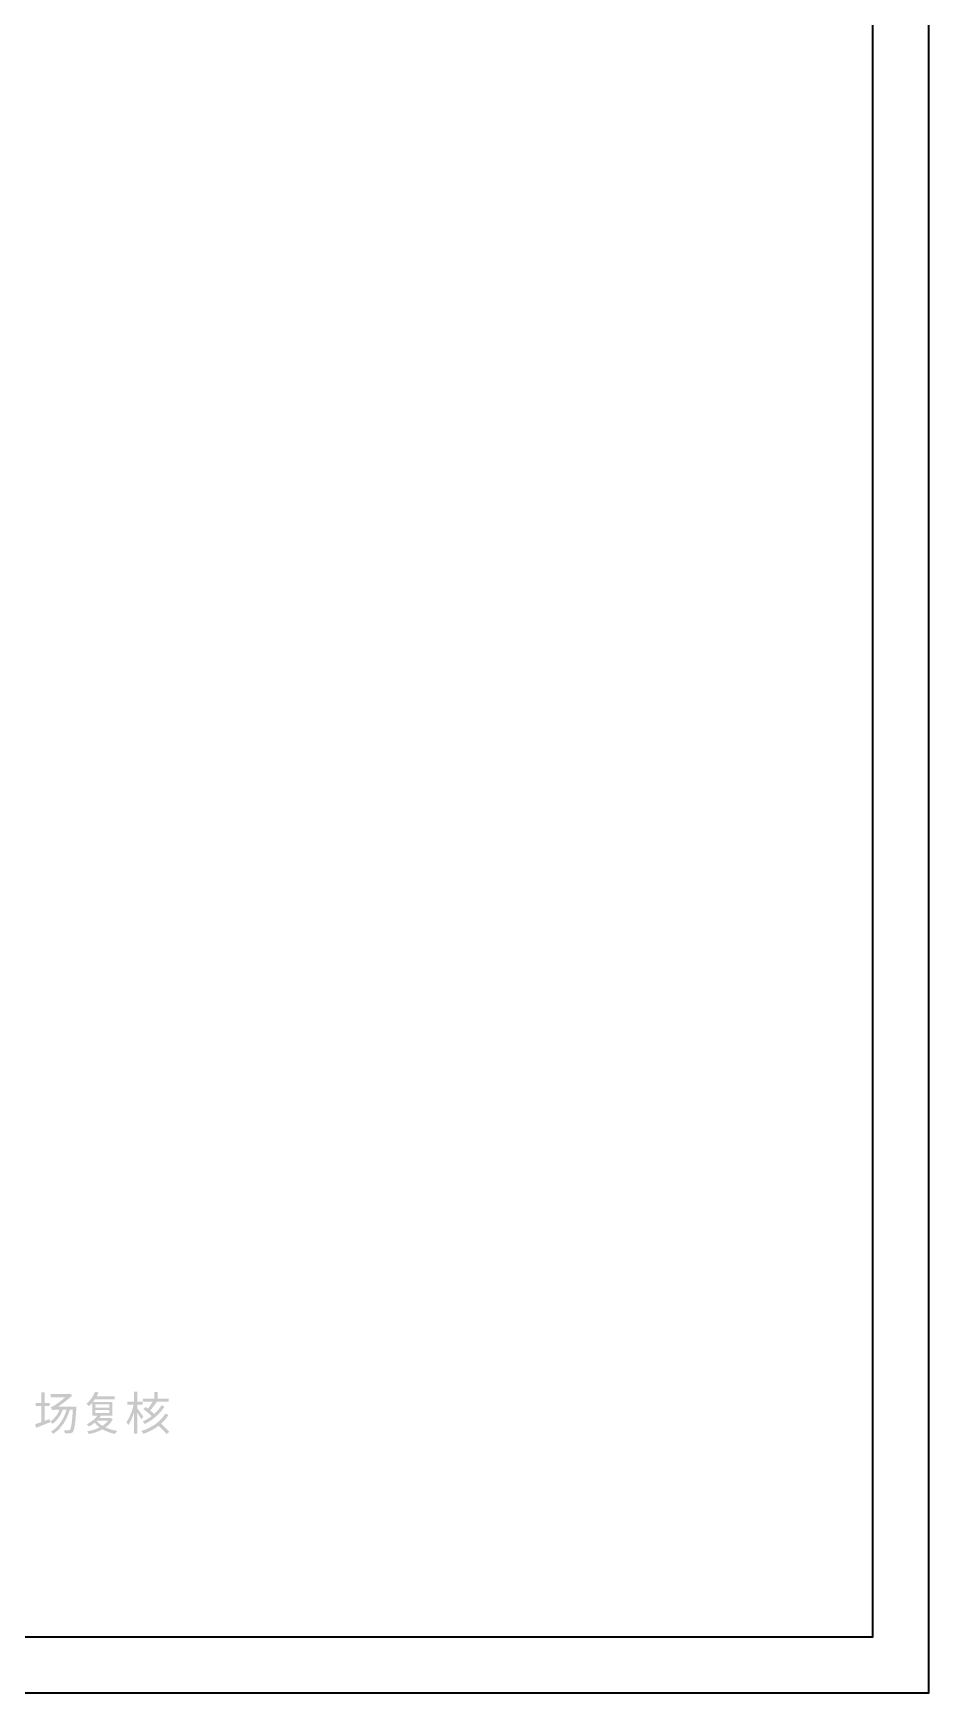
# Model space of a CAD drawing. Header units: millimetres. Extents: x -4600 to 229000, y -4300 to 19460.
# Drawn here: x 22594 to 29000, y -4300 to 7580 of the extents above; entities that cross this region are included whole.
import ezdxf

# ---------------------------------------------------------------- set-up
doc = ezdxf.new("R2010")
doc.units = ezdxf.units.MM
doc.header["$LTSCALE"] = 100
doc.layers.add('A-NOTE', color=7, linetype='Continuous', lineweight=18)
doc.layers.add('A-SHEET', color=7, linetype='Continuous', lineweight=35)

# ---------------------------------------------------------------- blocks, each defined once
blk = doc.blocks.new('A01_SHEET')
at = {"layer": 'A-NOTE'}
h = blk.add_hatch(color=256, dxfattribs=at)
edge = h.paths.add_edge_path()
edge.add_spline(control_points=[(22730, -2278), (22732, -2275), (22743, -2274), (22758, -2274)], knot_values=[0, 0, 0, 0, 1, 1, 1, 1], degree=3, periodic=0)
edge.add_line((22758, -2274), (22781, -2274))
edge.add_spline(control_points=[(22781, -2274), (22768, -2310), (22744, -2340), (22714, -2359)], knot_values=[0, 0, 0, 0, 1, 1, 1, 1], degree=3, periodic=0)
edge.add_line((22714, -2359), (22710, -2340))
edge.add_line((22710, -2340), (22675, -2354))
edge.add_line((22675, -2354), (22675, -2248))
edge.add_line((22675, -2248), (22711, -2248))
edge.add_line((22711, -2248), (22711, -2225))
edge.add_line((22711, -2225), (22675, -2225))
edge.add_line((22675, -2225), (22675, -2149))
edge.add_line((22675, -2149), (22652, -2149))
edge.add_line((22652, -2149), (22652, -2225))
edge.add_line((22652, -2225), (22611, -2225))
edge.add_line((22611, -2225), (22611, -2248))
edge.add_line((22611, -2248), (22652, -2248))
edge.add_line((22652, -2248), (22652, -2362))
edge.add_spline(control_points=[(22652, -2362), (22635, -2368), (22619, -2374), (22607, -2378)], knot_values=[0, 0, 0, 0, 1, 1, 1, 1], degree=3, periodic=0)
edge.add_line((22607, -2378), (22615, -2403))
edge.add_spline(control_points=[(22615, -2403), (22643, -2392), (22680, -2377), (22714, -2363)], knot_values=[0, 0, 0, 0, 1, 1, 1, 1], degree=3, periodic=0)
edge.add_line((22714, -2363), (22714, -2360))
edge.add_spline(control_points=[(22714, -2360), (22719, -2363), (22728, -2370), (22732, -2374)], knot_values=[0, 0, 0, 0, 1, 1, 1, 1], degree=3, periodic=0)
edge.add_spline(control_points=[(22732, -2374), (22763, -2351), (22790, -2317), (22805, -2274)], knot_values=[0, 0, 0, 0, 1, 1, 1, 1], degree=3, periodic=0)
edge.add_line((22805, -2274), (22832, -2274))
edge.add_spline(control_points=[(22832, -2274), (22811, -2344), (22775, -2398), (22719, -2432)], knot_values=[0, 0, 0, 0, 1, 1, 1, 1], degree=3, periodic=0)
edge.add_spline(control_points=[(22719, -2432), (22725, -2435), (22734, -2442), (22738, -2446)], knot_values=[0, 0, 0, 0, 1, 1, 1, 1], degree=3, periodic=0)
edge.add_spline(control_points=[(22738, -2446), (22793, -2409), (22832, -2351), (22855, -2274)], knot_values=[0, 0, 0, 0, 1, 1, 1, 1], degree=3, periodic=0)
edge.add_line((22855, -2274), (22877, -2274))
edge.add_spline(control_points=[(22877, -2274), (22871, -2370), (22864, -2408), (22856, -2417)], knot_values=[0, 0, 0, 0, 1, 1, 1, 1], degree=3, periodic=0)
edge.add_spline(control_points=[(22856, -2417), (22853, -2421), (22850, -2422), (22844, -2421)], knot_values=[0, 0, 0, 0, 1, 1, 1, 1], degree=3, periodic=0)
edge.add_spline(control_points=[(22844, -2421), (22839, -2421), (22826, -2421), (22813, -2420)], knot_values=[0, 0, 0, 0, 1, 1, 1, 1], degree=3, periodic=0)
edge.add_spline(control_points=[(22813, -2420), (22817, -2427), (22819, -2436), (22820, -2443)], knot_values=[0, 0, 0, 0, 1, 1, 1, 1], degree=3, periodic=0)
edge.add_spline(control_points=[(22820, -2443), (22833, -2444), (22847, -2444), (22855, -2443)], knot_values=[0, 0, 0, 0, 1, 1, 1, 1], degree=3, periodic=0)
edge.add_spline(control_points=[(22855, -2443), (22864, -2442), (22871, -2440), (22877, -2432)], knot_values=[0, 0, 0, 0, 1, 1, 1, 1], degree=3, periodic=0)
edge.add_spline(control_points=[(22877, -2432), (22888, -2418), (22895, -2378), (22902, -2263)], knot_values=[0, 0, 0, 0, 1, 1, 1, 1], degree=3, periodic=0)
edge.add_spline(control_points=[(22902, -2263), (22902, -2259), (22903, -2251), (22903, -2251)], knot_values=[0, 0, 0, 0, 1, 1, 1, 1], degree=3, periodic=0)
edge.add_line((22903, -2251), (22771, -2251))
edge.add_spline(control_points=[(22771, -2251), (22804, -2230), (22838, -2203), (22873, -2172)], knot_values=[0, 0, 0, 0, 1, 1, 1, 1], degree=3, periodic=0)
edge.add_line((22873, -2172), (22855, -2158))
edge.add_line((22855, -2158), (22849, -2160))
edge.add_line((22849, -2160), (22718, -2160))
edge.add_line((22718, -2160), (22718, -2184))
edge.add_line((22718, -2184), (22823, -2184))
edge.add_spline(control_points=[(22823, -2184), (22795, -2209), (22763, -2232), (22752, -2239), (22739, -2247), (22727, -2254), (22719, -2255)], knot_values=[0, 0, 0, 0, 1, 1, 1, 2, 2, 2, 2], degree=3, periodic=0)
edge.add_spline(control_points=[(22719, -2255), (22722, -2261), (22728, -2272), (22730, -2278)], knot_values=[0, 0, 0, 0, 1, 1, 1, 1], degree=3, periodic=0)
h = blk.add_hatch(color=256, dxfattribs=at)
edge = h.paths.add_edge_path()
edge.add_spline(control_points=[(23036, -2144), (23023, -2178), (23000, -2210), (22974, -2231)], knot_values=[0, 0, 0, 0, 1, 1, 1, 1], degree=3, periodic=0)
edge.add_spline(control_points=[(22974, -2231), (22980, -2234), (22989, -2244), (22993, -2248)], knot_values=[0, 0, 0, 0, 1, 1, 1, 1], degree=3, periodic=0)
edge.add_spline(control_points=[(22993, -2248), (23001, -2241), (23009, -2233), (23016, -2224)], knot_values=[0, 0, 0, 0, 1, 1, 1, 1], degree=3, periodic=0)
edge.add_line((23016, -2224), (23016, -2315))
edge.add_line((23016, -2315), (23053, -2315))
edge.add_spline(control_points=[(23053, -2315), (23035, -2341), (23006, -2363), (22976, -2377)], knot_values=[0, 0, 0, 0, 1, 1, 1, 1], degree=3, periodic=0)
edge.add_spline(control_points=[(22976, -2377), (22981, -2381), (22990, -2390), (22993, -2394)], knot_values=[0, 0, 0, 0, 1, 1, 1, 1], degree=3, periodic=0)
edge.add_spline(control_points=[(22993, -2394), (23007, -2387), (23021, -2377), (23034, -2366)], knot_values=[0, 0, 0, 0, 1, 1, 1, 1], degree=3, periodic=0)
edge.add_spline(control_points=[(23034, -2366), (23044, -2379), (23055, -2390), (23069, -2400)], knot_values=[0, 0, 0, 0, 1, 1, 1, 1], degree=3, periodic=0)
edge.add_spline(control_points=[(23069, -2400), (23042, -2414), (23010, -2423), (22979, -2428)], knot_values=[0, 0, 0, 0, 1, 1, 1, 1], degree=3, periodic=0)
edge.add_spline(control_points=[(22979, -2428), (22983, -2433), (22989, -2442), (22991, -2448)], knot_values=[0, 0, 0, 0, 1, 1, 1, 1], degree=3, periodic=0)
edge.add_spline(control_points=[(22991, -2448), (23025, -2441), (23059, -2430), (23089, -2414)], knot_values=[0, 0, 0, 0, 1, 1, 1, 1], degree=3, periodic=0)
edge.add_spline(control_points=[(23089, -2414), (23115, -2429), (23146, -2440), (23179, -2447)], knot_values=[0, 0, 0, 0, 1, 1, 1, 1], degree=3, periodic=0)
edge.add_spline(control_points=[(23179, -2447), (23182, -2440), (23189, -2430), (23194, -2425)], knot_values=[0, 0, 0, 0, 1, 1, 1, 1], degree=3, periodic=0)
edge.add_spline(control_points=[(23194, -2425), (23164, -2421), (23135, -2412), (23110, -2400)], knot_values=[0, 0, 0, 0, 1, 1, 1, 1], degree=3, periodic=0)
edge.add_spline(control_points=[(23110, -2400), (23132, -2385), (23151, -2365), (23163, -2340)], knot_values=[0, 0, 0, 0, 1, 1, 1, 1], degree=3, periodic=0)
edge.add_line((23163, -2340), (23147, -2333))
edge.add_line((23147, -2333), (23143, -2334))
edge.add_line((23143, -2334), (23066, -2334))
edge.add_spline(control_points=[(23066, -2334), (23071, -2328), (23075, -2321), (23079, -2315)], knot_values=[0, 0, 0, 0, 1, 1, 1, 1], degree=3, periodic=0)
edge.add_line((23079, -2315), (23160, -2315))
edge.add_line((23160, -2315), (23160, -2219))
edge.add_line((23160, -2219), (23020, -2219))
edge.add_spline(control_points=[(23020, -2219), (23025, -2213), (23030, -2206), (23034, -2199)], knot_values=[0, 0, 0, 0, 1, 1, 1, 1], degree=3, periodic=0)
edge.add_line((23034, -2199), (23176, -2199))
edge.add_line((23176, -2199), (23176, -2178))
edge.add_line((23176, -2178), (23047, -2178))
edge.add_spline(control_points=[(23047, -2178), (23052, -2169), (23056, -2160), (23060, -2151)], knot_values=[0, 0, 0, 0, 1, 1, 1, 1], degree=3, periodic=0)
edge.add_line((23060, -2151), (23036, -2144))
edge = h.paths.add_edge_path(flags=0)
edge.add_line((23048, -2354), (23049, -2352))
edge.add_line((23049, -2352), (23129, -2352))
edge.add_spline(control_points=[(23129, -2352), (23119, -2366), (23105, -2378), (23089, -2389)], knot_values=[0, 0, 0, 0, 1, 1, 1, 1], degree=3, periodic=0)
edge.add_spline(control_points=[(23089, -2389), (23072, -2379), (23058, -2367), (23048, -2354)], knot_values=[0, 0, 0, 0, 1, 1, 1, 1], degree=3, periodic=0)
h.paths.add_polyline_path([(23039, -2275), (23137, -2275), (23137, -2298), (23039, -2298), (23039, -2275)], flags=0)
h.paths.add_polyline_path([(23039, -2236), (23137, -2236), (23137, -2259), (23039, -2259), (23039, -2236)], flags=0)
h = blk.add_hatch(color=256, dxfattribs=at)
edge = h.paths.add_edge_path()
edge.add_line((23315, -2145), (23315, -2215))
edge.add_line((23315, -2215), (23267, -2215))
edge.add_line((23267, -2215), (23267, -2238))
edge.add_line((23267, -2238), (23312, -2238))
edge.add_spline(control_points=[(23312, -2238), (23302, -2283), (23281, -2335), (23260, -2363)], knot_values=[0, 0, 0, 0, 1, 1, 1, 1], degree=3, periodic=0)
edge.add_spline(control_points=[(23260, -2363), (23265, -2368), (23270, -2378), (23273, -2384)], knot_values=[0, 0, 0, 0, 1, 1, 1, 1], degree=3, periodic=0)
edge.add_spline(control_points=[(23273, -2384), (23289, -2363), (23304, -2328), (23315, -2292)], knot_values=[0, 0, 0, 0, 1, 1, 1, 1], degree=3, periodic=0)
edge.add_line((23315, -2292), (23315, -2446))
edge.add_line((23315, -2446), (23338, -2446))
edge.add_line((23338, -2446), (23338, -2292))
edge.add_spline(control_points=[(23338, -2292), (23349, -2310), (23361, -2331), (23367, -2342)], knot_values=[0, 0, 0, 0, 1, 1, 1, 1], degree=3, periodic=0)
edge.add_line((23367, -2342), (23381, -2323))
edge.add_spline(control_points=[(23381, -2323), (23375, -2314), (23347, -2275), (23338, -2263)], knot_values=[0, 0, 0, 0, 1, 1, 1, 1], degree=3, periodic=0)
edge.add_line((23338, -2263), (23338, -2238))
edge.add_line((23338, -2238), (23377, -2238))
edge.add_line((23377, -2238), (23377, -2215))
edge.add_line((23377, -2215), (23338, -2215))
edge.add_line((23338, -2215), (23338, -2145))
edge.add_line((23338, -2145), (23315, -2145))
h = blk.add_hatch(color=256, dxfattribs=at)
edge = h.paths.add_edge_path()
edge.add_spline(control_points=[(23511, -2242), (23498, -2264), (23481, -2285), (23459, -2304)], knot_values=[0, 0, 0, 0, 1, 1, 1, 1], degree=3, periodic=0)
edge.add_spline(control_points=[(23459, -2304), (23452, -2296), (23441, -2287), (23430, -2279)], knot_values=[0, 0, 0, 0, 1, 1, 1, 1], degree=3, periodic=0)
edge.add_spline(control_points=[(23430, -2279), (23445, -2262), (23464, -2238), (23478, -2218)], knot_values=[0, 0, 0, 0, 1, 1, 1, 1], degree=3, periodic=0)
edge.add_line((23478, -2218), (23477, -2217))
edge.add_line((23477, -2217), (23563, -2217))
edge.add_line((23563, -2217), (23563, -2195))
edge.add_line((23563, -2195), (23484, -2195))
edge.add_line((23484, -2195), (23484, -2146))
edge.add_line((23484, -2146), (23460, -2146))
edge.add_line((23460, -2146), (23460, -2195))
edge.add_line((23460, -2195), (23378, -2195))
edge.add_line((23378, -2195), (23378, -2217))
edge.add_line((23378, -2217), (23448, -2217))
edge.add_spline(control_points=[(23448, -2217), (23438, -2233), (23425, -2252), (23414, -2266)], knot_values=[0, 0, 0, 0, 1, 1, 1, 1], degree=3, periodic=0)
edge.add_line((23414, -2266), (23397, -2254))
edge.add_line((23397, -2254), (23382, -2270))
edge.add_spline(control_points=[(23382, -2270), (23402, -2284), (23426, -2304), (23441, -2319)], knot_values=[0, 0, 0, 0, 1, 1, 1, 1], degree=3, periodic=0)
edge.add_spline(control_points=[(23441, -2319), (23421, -2335), (23398, -2348), (23376, -2358)], knot_values=[0, 0, 0, 0, 1, 1, 1, 1], degree=3, periodic=0)
edge.add_spline(control_points=[(23376, -2358), (23381, -2362), (23388, -2370), (23391, -2376)], knot_values=[0, 0, 0, 0, 1, 1, 1, 1], degree=3, periodic=0)
edge.add_spline(control_points=[(23391, -2376), (23449, -2348), (23502, -2302), (23533, -2250)], knot_values=[0, 0, 0, 0, 1, 1, 1, 1], degree=3, periodic=0)
edge.add_line((23533, -2250), (23511, -2242))
edge = h.paths.add_edge_path(flags=0)
edge.add_spline(control_points=[(23539, -2301), (23505, -2358), (23442, -2403), (23367, -2426)], knot_values=[0, 0, 0, 0, 1, 1, 1, 1], degree=3, periodic=0)
edge.add_spline(control_points=[(23367, -2426), (23373, -2431), (23378, -2440), (23382, -2446)], knot_values=[0, 0, 0, 0, 1, 1, 1, 1], degree=3, periodic=0)
edge.add_spline(control_points=[(23382, -2446), (23422, -2432), (23459, -2413), (23490, -2389)], knot_values=[0, 0, 0, 0, 1, 1, 1, 1], degree=3, periodic=0)
edge.add_spline(control_points=[(23490, -2389), (23512, -2408), (23535, -2432), (23547, -2447)], knot_values=[0, 0, 0, 0, 1, 1, 1, 1], degree=3, periodic=0)
edge.add_line((23547, -2447), (23567, -2432))
edge.add_spline(control_points=[(23567, -2432), (23554, -2416), (23529, -2393), (23508, -2374)], knot_values=[0, 0, 0, 0, 1, 1, 1, 1], degree=3, periodic=0)
edge.add_spline(control_points=[(23508, -2374), (23529, -2355), (23547, -2335), (23561, -2311)], knot_values=[0, 0, 0, 0, 1, 1, 1, 1], degree=3, periodic=0)
edge.add_line((23561, -2311), (23539, -2301))
at = {"layer": 'A-SHEET'}
for points in [[(-4600, -4300), (29000, -4300), (29000, 19460), (-4600, 19460)], [(-4200, -3900), (28600, -3900), (28600, 19060), (-4200, 19060)]]:
    blk.add_lwpolyline(points, close=True, dxfattribs=at)

msp = doc.modelspace()

# ---------------------------------------------------------------- block references
msp.add_blockref('A01_SHEET', (0, 0))

doc.saveas('drawing.dxf')
